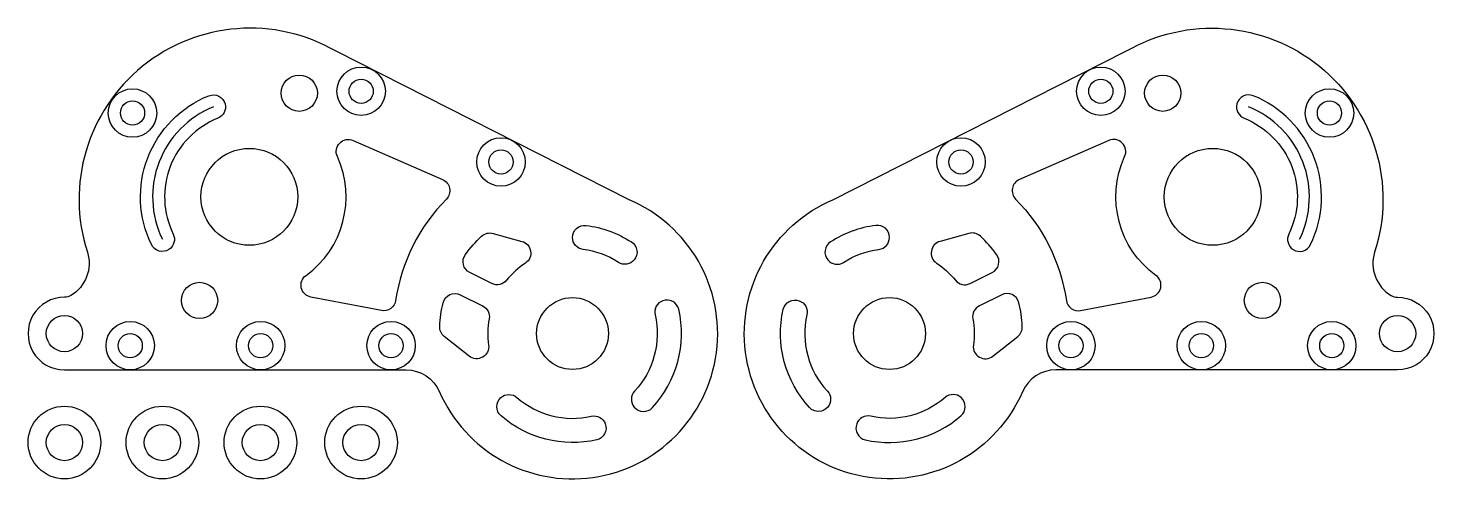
# Model space of a CAD drawing. Header units: inches. Extents: x 0 to 116, y 0 to 37.
import ezdxf

# ---------------------------------------------------------------- set-up
doc = ezdxf.new("R2010")
doc.units = ezdxf.units.IN
doc.header["$MEASUREMENT"] = 0
doc.layers.add('板', color=4, linetype='Continuous')

msp = doc.modelspace()

# ---------------------------------------------------------------- linework, layer by layer
for centre, radius in [((27.53, 32.01), 2), ((88.67, 32.01), 2), ((8.63, 30.21), 2), ((107.57, 30.21), 2), ((39.09, 26.17), 2), ((77.11, 26.17), 2), ((8.44, 11), 2), ((19.22, 11), 2), ((30, 11), 2), ((86.2, 11), 2), ((96.98, 11), 2), ((107.76, 11), 2), ((3, 3), 3), ((11.1, 3), 3), ((19.2, 3), 3), ((27.52, 3), 3), ((3, 3), 1.5), ((11.1, 3), 1.5), ((19.2, 3), 1.5), ((27.52, 3), 1.5)]:
    msp.add_circle(centre, radius)
for centre, start, end in [((18.29, 23.29), 111.8527, 205.9943), ((97.91, 23.29), 334.0057, 68.1473)]:
    msp.add_arc(centre, 8, start, end)
at = {"layer": '板'}
for points in [[(3.01, 15, 1.002488), (3, 9), (16.88, 9), (31.25, 9, -0.298217), (34, 7.2, 1.475889), (49.67, 23.05), (25.45, 35.31, 0.687606), (4.9, 18.71, -0.348759), (3.53, 15.14, -0.135661)], [(113.19, 15, -1.002488), (113.2, 9), (99.32, 9), (84.95, 9, 0.298217), (82.2, 7.2, -1.475889), (66.53, 23.05), (90.75, 35.31, -0.687606), (111.3, 18.71, 0.348759), (112.67, 15.14, 0.135661)], [(16.28, 30.96, -0.377964), (15.68, 29.78, 0.435548), (11.99, 20.22, -0.377964), (11.64, 18.94), (11.64, 18.94, -0.451416), (10.2, 19.34, -0.435548), (14.94, 31.64, -0.451416)], [(99.92, 30.96, 0.377964), (100.52, 29.78, -0.435548), (104.21, 20.22, 0.377964), (104.56, 18.94), (104.56, 18.94, 0.451416), (106, 19.34, 0.435548), (101.26, 31.64, 0.451416)], [(26.87, 27.95), (34.26, 24.72, -0.527386), (34.57, 23.1, 0.159862), (30.38, 14.74, -0.425725), (29.21, 13.9), (23.37, 15.01, -0.658384), (22.97, 16.8, 0.357765), (25.56, 26.61, -0.688322)], [(89.33, 27.95), (81.94, 24.72, 0.527386), (81.63, 23.1, -0.159862), (85.82, 14.74, 0.425725), (86.99, 13.9), (92.83, 15.01, 0.658384), (93.23, 16.8, -0.357765), (90.64, 26.61, 0.688322)], [(45, 19.94), (45, 19.94, -0.451416), (46.12, 20.93, -0.112338), (49.88, 19.56, -0.451416), (50.1, 18.08), (50.1, 18.08, -0.377964), (48.79, 17.88, 0.112338), (45.87, 18.95, -0.377964)], [(71.2, 19.94), (71.2, 19.94, 0.451416), (70.07, 20.93, 0.112338), (66.32, 19.56, 0.451416), (66.1, 18.08), (66.1, 18.08, 0.377964), (67.41, 17.88, -0.112338), (70.32, 18.95, 0.377964)], [(36.15, 18.53, -0.046028), (37.49, 20.04, -0.260746), (38.44, 20.27), (40.82, 19.61, -0.642222), (41.11, 17.82, 0.075705), (39.55, 16.4, -0.3519), (38.33, 16.13), (36.51, 17.04, -0.465953)], [(80.05, 18.53, 0.046028), (78.71, 20.04, 0.260746), (77.76, 20.27), (75.38, 19.61, 0.642222), (75.09, 17.82, -0.075705), (76.65, 16.4, 0.3519), (77.87, 16.13), (79.69, 17.04, 0.465953)], [(38.11, 13.21, 0.077682), (38.06, 11.05, -0.675781), (36.45, 10.13), (34.39, 11.76, -0.243457), (34.02, 12.6, -0.04455), (34.3, 14.54, -0.483064), (35.72, 15.2), (37.57, 14.28, -0.332164)], [(78.09, 13.21, -0.077682), (78.14, 11.05, 0.675781), (79.75, 10.13), (81.81, 11.76, 0.243457), (82.18, 12.6, 0.04455), (81.9, 14.54, 0.483064), (80.48, 15.2), (78.63, 14.28, 0.332164)], [(50.1, 5.92), (50.1, 5.92, 0.451416), (51.6, 5.88, 0.247653), (53.78, 14, 0.451416), (52.46, 14.71), (52.46, 14.71, 0.377964), (51.83, 13.55, -0.247653), (50.13, 7.24, 0.377964)], [(66.1, 5.92), (66.1, 5.92, -0.451416), (64.6, 5.88, -0.247653), (62.42, 14, -0.451416), (63.74, 14.71), (63.74, 14.71, -0.377964), (64.37, 13.55, 0.247653), (66.07, 7.24, -0.377964)], [(47.71, 4.54), (47.71, 4.54, -0.451416), (47, 3.22, -0.239425), (39.09, 5.21, -0.451416), (39.08, 6.71), (39.08, 6.71, -0.377964), (40.4, 6.72, 0.239425), (46.55, 5.17, -0.377964)], [(68.49, 4.54), (68.49, 4.54, 0.451416), (69.2, 3.22, 0.239425), (77.11, 5.21, 0.451416), (77.12, 6.71), (77.12, 6.71, 0.377964), (75.8, 6.72, -0.239425), (69.65, 5.17, 0.377964)]]:
    msp.add_lwpolyline(points, format="xyb", close=True, dxfattribs=at)
for centre, radius in [((22.41, 31.85), 1.5), ((27.53, 32.01), 1), ((88.67, 32.01), 1), ((93.79, 31.85), 1.5), ((8.63, 30.21), 1), ((107.57, 30.21), 1), ((18.29, 23.29), 4), ((39.09, 26.17), 1), ((77.11, 26.17), 1), ((97.91, 23.29), 4), ((14.17, 14.73), 1.5), ((102.03, 14.73), 1.5), ((45, 12), 2.97), ((71.2, 12), 2.97), ((3, 12), 1.5), ((113.2, 12), 1.5), ((8.44, 11), 1), ((19.22, 11), 1), ((30, 11), 1), ((86.2, 11), 1), ((96.98, 11), 1), ((107.76, 11), 1)]:
    msp.add_circle(centre, radius, dxfattribs=at)

doc.saveas('drawing.dxf')
